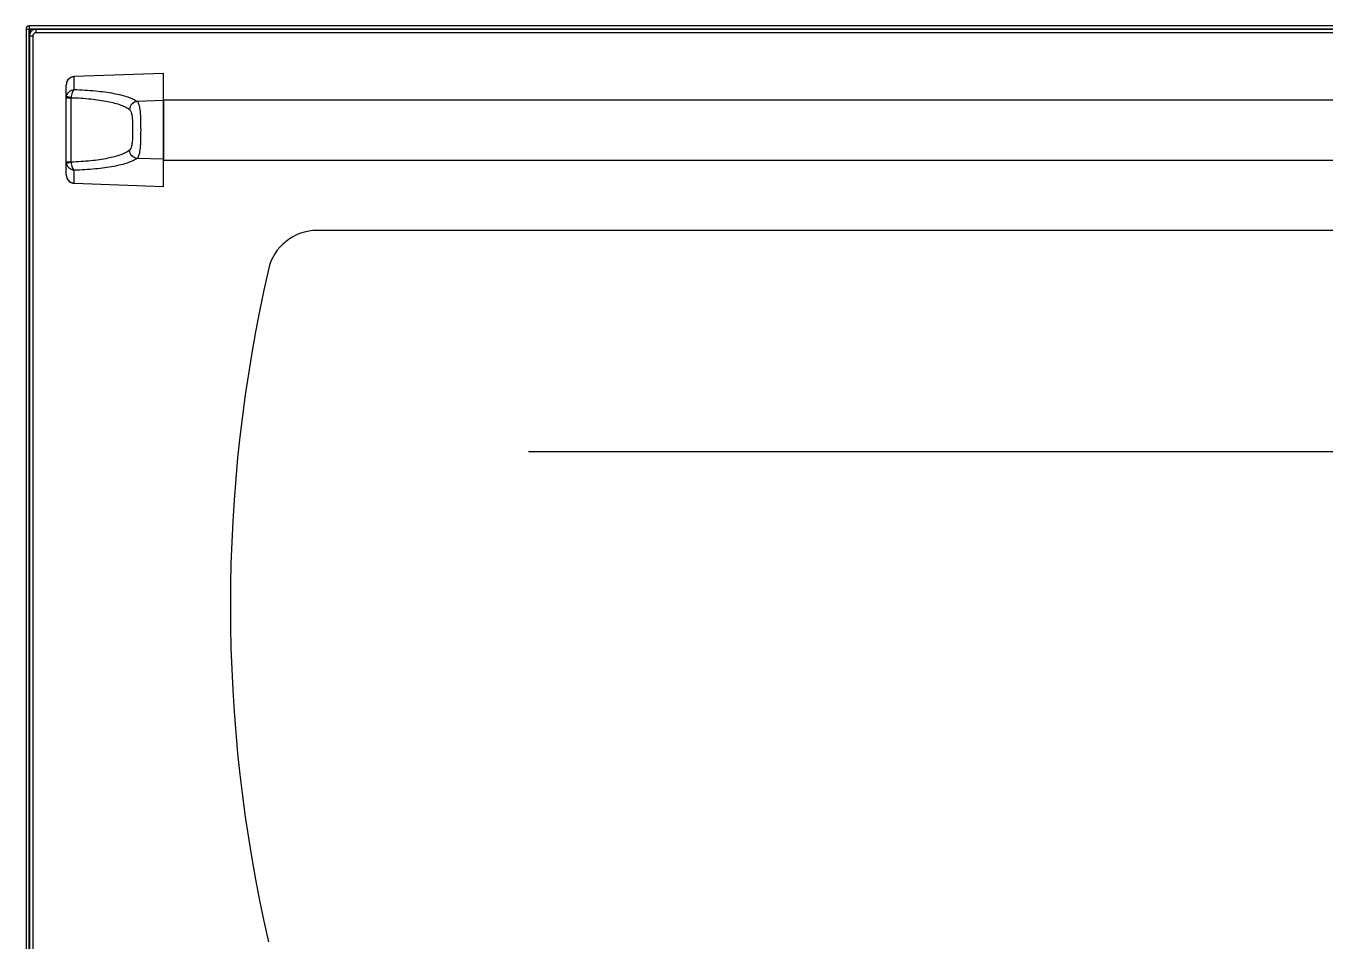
# Model space of a CAD drawing. Header units: millimetres. Extents: x 361 to 5577, y 463 to 3774.
# Drawn here: x 3279.2 to 3667.2, y 2114.2 to 2387.6 of the extents above; entities that cross this region are included whole.
import ezdxf

# ---------------------------------------------------------------- set-up
doc = ezdxf.new("R2010")
doc.units = ezdxf.units.MM
doc.header["$LTSCALE"] = 330
doc.layers.get('0').update_dxf_attribs({"linetype": 'CONTINUOUS'})
doc.layers.add('ASSI', color=7, linetype='CONTINUOUS')

msp = doc.modelspace()

# ---------------------------------------------------------------- linework, layer by layer
at = {"color": 7, "linetype": 'Continuous'}
for p, q in [((3279.23, 2386.67), (3279.23, 1986.85)), ((3279.42, 2386.67), (3279.23, 2386.67)), ((3279.42, 2386.67), (3280.05, 2386.67)), ((3280.13, 2387.37), (3280.13, 2387.57)), ((4078.33, 2387.57), (3280.13, 2387.57)), ((3280.13, 2387.37), (3280.13, 2386.74)), ((3280.5, 2386.2), (3280.13, 2386.57)), ((3280.23, 2386.67), (3280.59, 2386.3)), ((4076.23, 2386.57), (3281.26, 2386.57)), ((3280.23, 2384.57), (3280.23, 2044.57)), ((3280.26, 2385.58), (3280.25, 2384.85)), ((3320.23, 2373.44), (3293.64, 2372.49)), ((3320.23, 2339.69), (3320.23, 2373.44)), ((3291.23, 2343.19), (3291.23, 2369.94)), ((3293.64, 2340.64), (3320.23, 2339.69)), ((3992.27, 2326.57), (3366.18, 2326.57))]:
    msp.add_line(p, q, dxfattribs=at)
at = {"color": 9, "linetype": 'Continuous'}
for p, q in [((3280.13, 1986.47), (3280.13, 2386.57)), ((4078.23, 2386.67), (3280.23, 2386.67)), ((3281.76, 2386.57), (3281.76, 2386.51)), ((3282.23, 2385.57), (3282.23, 2386.57)), ((3281.23, 2384.57), (3280.23, 2384.57)), ((3280.5, 2385.58), (3280.26, 2385.58)), ((3281.23, 2384.57), (3281.23, 2044.57)), ((4076.23, 2385.57), (3282.23, 2385.57)), ((3320.23, 2373.43), (3293.64, 2372.47)), ((3293.64, 2372.47), (3293.64, 2372.49)), ((3293.64, 2368.6), (3293.64, 2372.47)), ((3292.71, 2366.08), (3291.23, 2366.08)), ((3292.71, 2347.05), (3292.71, 2366.08)), ((3320.23, 2365.34), (3312.42, 2365.07)), ((3320.23, 2347.79), (3312.42, 2348.06)), ((3291.23, 2347.05), (3292.71, 2347.05)), ((3293.64, 2340.66), (3293.64, 2344.53)), ((3293.64, 2340.66), (3293.64, 2340.64)), ((3293.64, 2340.66), (3320.23, 2339.7))]:
    msp.add_line(p, q, dxfattribs=at)
at = {"color": 2, "linetype": 'Continuous'}
msp.add_line((3429.23, 2260.61), (3929.23, 2260.61), dxfattribs=at)
at = {"color": 7, "linetype": 'Continuous'}
for points in [[(3293.64, 2372.49), (3293.19, 2372.43), (3292.65, 2372.24), (3292.16, 2371.92), (3291.75, 2371.5), (3291.45, 2370.99), (3291.27, 2370.42), (3291.23, 2369.94)], [(3291.23, 2343.19), (3291.27, 2342.72), (3291.44, 2342.15), (3291.74, 2341.64), (3292.15, 2341.21), (3292.64, 2340.9), (3293.18, 2340.7), (3293.64, 2340.64)]]:
    msp.add_lwpolyline(points, dxfattribs=at)
for centre, radius, start, end in [((3280.13, 2386.67), 0.9, 90, 180), ((3280.13, 2386.67), 0.1, 90, 180), ((3282.23, 2384.57), 2, 90, 180), ((3281.26, 2385.57), 1, 90.0002, 179), ((3366.18, 2311.57), 15, 90, 167.1154), ((3790.23, 2214.57), 450, 167.1154, 192.8846)]:
    msp.add_arc(centre, radius, start, end, dxfattribs=at)
at = {"color": 9, "linetype": 'Continuous'}
for centre, radius, start, end in [((3282.23, 2384.57), 1, 90, 180), ((3293.8, 2369.94), 2.57, 156.2852, 168.6239), ((3293.78, 2369.94), 2.56, 151.009, 156.2615), ((3293.77, 2369.95), 2.55, 144.0612, 151.0116), ((3293.76, 2369.95), 2.53, 137.5348, 144.0497), ((3293.75, 2369.96), 2.52, 132.2168, 137.533), ((3293.75, 2369.97), 2.51, 125.4765, 132.2121), ((3293.74, 2369.98), 2.49, 120.9006, 125.4705), ((3293.73, 2369.99), 2.49, 109.121, 120.8907), ((3293.73, 2370), 2.47, 105.8552, 109.099), ((3293.73, 2370), 2.47, 92.0603, 105.8322), ((3293.81, 2369.93), 2.59, 168.6516, 179.9813), ((3293.65, 2366.08), 2.43, 168.8872, 179.9894), ((3293.27, 2366.08), 0.559, 170.027, 180.0055), ((3293.65, 2347.05), 2.43, 180.0102, 191.1133), ((3293.27, 2347.05), 0.559, 179.9938, 189.9738)]:
    msp.add_arc(centre, radius, start, end, dxfattribs=at)
at = {"color": 7, "linetype": 'Continuous'}
for points, knots in [([(3279.42, 2386.67), (3279.46, 2386.66), (3279.7, 2386.62), (3279.94, 2386.59), (3280.13, 2386.57)], [0, 0, 0, 0, 0.202336, 1, 1, 1, 1]), ([(3280.05, 2386.67), (3280.05, 2386.66), (3280.05, 2386.65), (3280.06, 2386.64), (3280.06, 2386.64)], [0, 0, 0, 0, 0.491698, 1, 1, 1, 1]), ([(3280.13, 2387.37), (3280.14, 2387.33), (3280.17, 2387.09), (3280.2, 2386.85), (3280.23, 2386.67)], [0, 0, 0, 0, 0.202336, 1, 1, 1, 1]), ([(3280.13, 2386.74), (3280.13, 2386.74), (3280.14, 2386.74), (3280.15, 2386.73), (3280.15, 2386.73)], [0, 0, 0, 0, 0.491698, 1, 1, 1, 1])]:
    msp.add_open_spline(points, degree=3, knots=knots, dxfattribs=at)
for points in [[(3280.06, 2386.64), (3280.07, 2386.63), (3280.08, 2386.62), (3280.08, 2386.62)], [(3280.08, 2386.62), (3280.1, 2386.6), (3280.11, 2386.58), (3280.13, 2386.57)], [(3280.15, 2386.73), (3280.16, 2386.72), (3280.17, 2386.72), (3280.18, 2386.71)], [(3280.18, 2386.71), (3280.19, 2386.69), (3280.21, 2386.68), (3280.23, 2386.67)]]:
    msp.add_open_spline(points, degree=3, dxfattribs=at)
at = {"color": 9, "linetype": 'Continuous'}
for points, knots in [([(3291.27, 2366.54), (3291.38, 2367.08), (3291.98, 2368.12), (3293.09, 2368.56), (3293.64, 2368.6)], [0, 0, 0, 0, 0.498666, 1, 1, 1, 1]), ([(3293.64, 2368.6), (3293.5, 2368.53), (3293.25, 2368.25), (3292.87, 2367.45), (3292.74, 2366.7), (3292.72, 2366.17)], [0, 0, 0, 0, 0.172402, 0.405245, 1, 1, 1, 1]), ([(3293.64, 2368.6), (3295.75, 2368.54), (3299.7, 2368.31), (3305.06, 2367.6), (3308.83, 2366.73), (3311.15, 2365.83), (3312.05, 2365.34), (3312.42, 2365.07)], [0, 0, 0, 0, 0.329212, 0.614423, 0.840576, 0.928744, 1, 1, 1, 1]), ([(3292.72, 2366.17), (3292.53, 2366.21), (3292.19, 2366.28), (3291.79, 2366.38), (3291.53, 2366.44), (3291.4, 2366.48), (3291.32, 2366.51), (3291.28, 2366.53), (3291.27, 2366.54)], [0, 0, 0, 0, 0.387199, 0.701675, 0.821593, 0.912425, 0.97211, 1, 1, 1, 1]), ([(3292.72, 2366.17), (3294.68, 2366.12), (3298.34, 2365.9), (3303.32, 2365.19), (3306.81, 2364.31), (3308.95, 2363.4), (3309.78, 2362.9), (3310.12, 2362.64)], [0, 0, 0, 0, 0.328089, 0.61278, 0.839054, 0.927731, 1, 1, 1, 1]), ([(3312.42, 2365.07), (3311.84, 2365.01), (3310.67, 2364.43), (3310.16, 2363.23), (3310.12, 2362.64)], [0, 0, 0, 0, 0.496836, 1, 1, 1, 1]), ([(3312.42, 2365.07), (3312.55, 2364.95), (3312.76, 2364.59), (3313.08, 2363.58), (3313.3, 2361.84), (3313.43, 2359.36), (3313.46, 2356.57), (3313.43, 2353.77), (3313.3, 2351.29), (3313.08, 2349.55), (3312.76, 2348.54), (3312.55, 2348.18), (3312.42, 2348.06)], [0, 0, 0, 0, 0.029781, 0.070192, 0.183595, 0.332272, 0.5, 0.667728, 0.816405, 0.929808, 0.970219, 1, 1, 1, 1]), ([(3310.12, 2362.64), (3310.37, 2362.44), (3310.71, 2361.66), (3310.92, 2360.29), (3311.04, 2358.52), (3311.07, 2356.57), (3311.04, 2354.61), (3310.92, 2352.84), (3310.71, 2351.47), (3310.37, 2350.69), (3310.12, 2350.49)], [0, 0, 0, 0, 0.075666, 0.191851, 0.338446, 0.5, 0.661554, 0.808149, 0.924334, 1, 1, 1, 1]), ([(3310.12, 2350.49), (3309.78, 2350.23), (3308.95, 2349.73), (3306.81, 2348.82), (3303.32, 2347.94), (3298.34, 2347.23), (3294.68, 2347.01), (3292.72, 2346.96)], [0, 0, 0, 0, 0.072269, 0.160946, 0.38722, 0.671911, 1, 1, 1, 1]), ([(3312.42, 2348.06), (3312.05, 2347.79), (3311.15, 2347.3), (3308.83, 2346.4), (3305.06, 2345.53), (3299.7, 2344.82), (3295.75, 2344.59), (3293.64, 2344.53)], [0, 0, 0, 0, 0.071256, 0.159424, 0.385577, 0.670788, 1, 1, 1, 1]), ([(3312.42, 2348.06), (3311.84, 2348.12), (3310.67, 2348.7), (3310.16, 2349.9), (3310.12, 2350.49)], [0, 0, 0, 0, 0.496836, 1, 1, 1, 1]), ([(3291.27, 2346.59), (3291.28, 2346.6), (3291.32, 2346.62), (3291.4, 2346.65), (3291.53, 2346.69), (3291.79, 2346.75), (3292.19, 2346.85), (3292.53, 2346.92), (3292.72, 2346.96)], [0, 0, 0, 0, 0.02789, 0.087575, 0.178407, 0.298325, 0.612801, 1, 1, 1, 1]), ([(3293.64, 2344.53), (3293.09, 2344.57), (3291.98, 2345.01), (3291.38, 2346.05), (3291.27, 2346.59)], [0, 0, 0, 0, 0.501334, 1, 1, 1, 1]), ([(3292.72, 2346.96), (3292.74, 2346.43), (3292.87, 2345.68), (3293.25, 2344.88), (3293.5, 2344.6), (3293.64, 2344.53)], [0, 0, 0, 0, 0.594753, 0.827595, 1, 1, 1, 1]), ([(3291.23, 2343.19), (3291.23, 2342.87), (3291.35, 2342.23), (3291.88, 2341.39), (3292.68, 2340.82), (3293.32, 2340.67), (3293.64, 2340.66)], [0, 0, 0, 0, 0.250072, 0.500126, 0.750108, 1, 1, 1, 1])]:
    msp.add_open_spline(points, degree=3, knots=knots, dxfattribs=at)
at = {"layer": 'ASSI', "color": 7, "linetype": 'Continuous'}
for p, q in [((3320.23, 2365.57), (4038.23, 2365.57)), ((3320.23, 2365.39), (3320.23, 2347.74)), ((3320.23, 2347.57), (4038.23, 2347.57))]:
    msp.add_line(p, q, dxfattribs=at)

doc.saveas('drawing.dxf')
